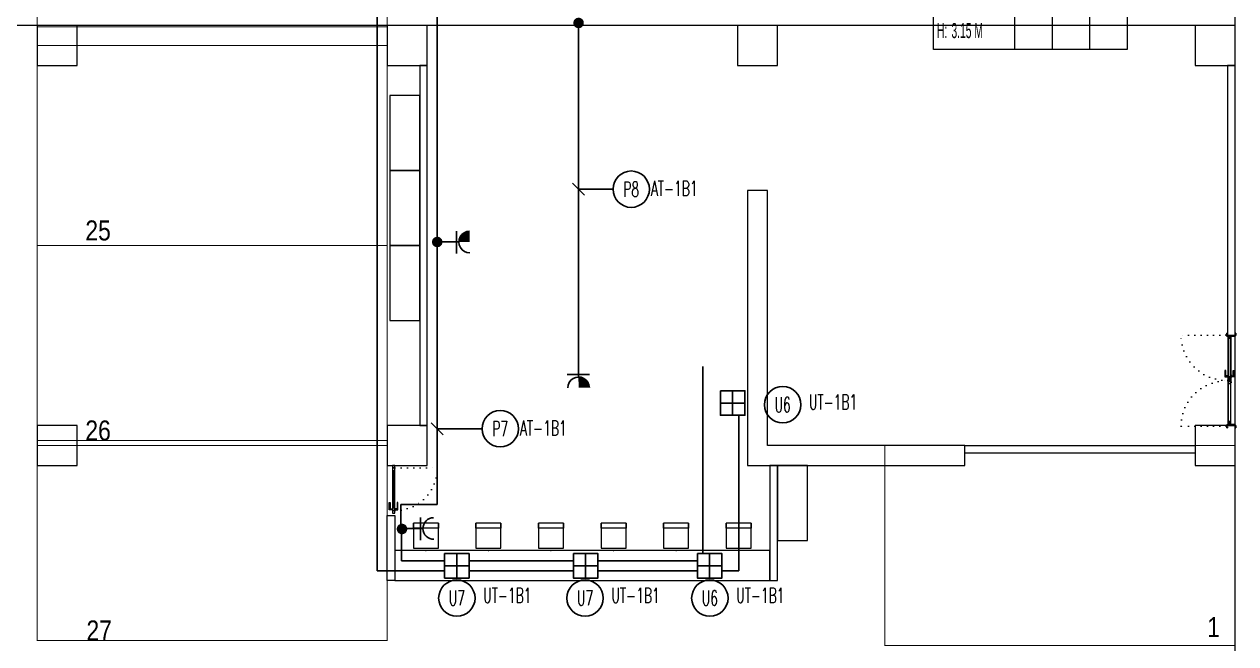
# Model space of a CAD drawing. Header units: metres. Extents: x -13194 to 152406, y -14653 to 29421.
# Drawn here: x 58934 to 61356, y 4444 to 5683 of the extents above; entities that cross this region are included whole.
import ezdxf
from ezdxf.enums import TextEntityAlignment as Align

# ---------------------------------------------------------------- set-up
doc = ezdxf.new("R2010")
doc.units = ezdxf.units.M
doc.header["$LTSCALE"] = 100
doc.header["$MEASUREMENT"] = 0
doc.linetypes.add('DOT2', pattern=[0.125, 0, -0.125])
doc.linetypes.add('HIDDEN', pattern=[0.375, 0.25, -0.125])
doc.layers.get('0').update_dxf_attribs({"color": 9, "lineweight": 9})
for name, color, linetype, lineweight in [('00', 9, 'Continuous', 9), ('01', 9, 'Continuous', 9), ('05', 9, 'Continuous', 9), ('05S', 9, 'Continuous', 9), ('06B', 9, 'Continuous', 9), ('06C', 9, 'Continuous', 9), ('06D', 9, 'Continuous', 9), ('09', 9, 'Continuous', 9), ('10', 9, 'Continuous', 9), ('15', 9, 'Continuous', 9), ('20', 9, 'DOT2', 9), ('21', 9, 'Continuous', 9), ('21_mahal200', 9, 'Continuous', 9), ('E-DUVARA MONTE PRİZ KUTUSU', 7, 'Continuous', 30), ('E-ETANŞ PRİZ', 7, 'Continuous', 30), ('E-KABLO', 7, 'Continuous', 30), ('E-LINYE', 7, 'Continuous', 30), ('E-PRİZ', 7, 'Continuous', 30)]:
    doc.layers.add(name, color=color, linetype=linetype, lineweight=lineweight)
doc.styles.add('Arial', font='arial.ttf', dxfattribs={"height": 2.5})
doc.styles.add('E-YAZI', font='txttw.shx')
doc.styles.add('MuuM_TEXT-STANDART', font='ARIALN.TTF')

# ---------------------------------------------------------------- blocks, each defined once
blk = doc.blocks.new('10_DUVARA MONTE PRİZ KUTUSU')
at = {"layer": 'E-DUVARA MONTE PRİZ KUTUSU', "color": 4}
for p, q in [((0, 24.5), (0, -24.5)), ((24.5, 0), (-24.5, 0))]:
    blk.add_line(p, q, dxfattribs=at)
blk.add_lwpolyline([(-24.5, -24.5), (24.5, -24.5), (24.5, 24.5), (-24.5, 24.5)], close=True, dxfattribs=at)
blk = doc.blocks.new('100_ETANŞ PRİZ')
at = {"layer": 'E-ETANŞ PRİZ', "color": 4}
for p, q in [((-1.22, 2.14), (1.28, 2.14)), ((0, 2.4), (0, 0))]:
    blk.add_line(p, q, dxfattribs=at)
at = {"layer": 'E-ETANŞ PRİZ', "color": 4, "const_width": 1.2}
blk.add_lwpolyline([(0.01, 3, -0.414214), (-0.6, 3.59)], format="xyb", dxfattribs=at)
at = {"layer": 'E-ETANŞ PRİZ', "color": 4}
blk.add_arc((0, 3.6), 1.2, 180.7551, 0.7551, dxfattribs=at)
blk = doc.blocks.new('100_PRİZ')
at = {"layer": 'E-PRİZ', "color": 4}
for p, q in [((-1.22, 2.14), (1.28, 2.14)), ((0, 2.4), (0, 0))]:
    blk.add_line(p, q, dxfattribs=at)
blk.add_arc((0, 3.6), 1.2, 180.7551, 0.7551, dxfattribs=at)
blk = doc.blocks.new('p-kolon_80x80')
blk.add_lwpolyline([(-40, -40), (40, -40), (40, 40), (-40, 40)], close=True)
blk = doc.blocks.new('1.bod.mimari.elk')
at = {"layer": '01'}
blk.add_lwpolyline([(4815, -3790), (4420, -3790), (4420, -3280), (4380, -3280), (4380, -3830), (4815, -3830)], close=True, dxfattribs=at)
for p in [(3000, -2990), (3700, -2990), (4400, -2990), (5315, -2990), (3000, -3790), (3700, -3790), (5315, -3790)]:
    blk.add_blockref('p-kolon_80x80', p, dxfattribs=at)
blk = doc.blocks.new('p-işyeri')
at = {"color": 0, "const_width": 2}
blk.add_lwpolyline([(200, 0), (200, 700), (-200, 700), (-200, 0)], close=True, dxfattribs=at)
blk = doc.blocks.new('p-dilatasyon yeri')
at = {"layer": '06D'}
for points in [[(5355, 80), (5355, 6454.5)], [(5355, 5680), (0, 5680)]]:
    blk.add_lwpolyline(points, dxfattribs=at)
blk = doc.blocks.new('p-birim')
blk.add_lwpolyline([(0, 0), (1, 0), (1, 1), (0, 1)], close=True)
blk = doc.blocks.new('p-sandalye-03')
for points in [[(-5, -25.1), (-5, 24.9), (-55, 24.9), (-55, -25.1), (-5, -25.1)], [(-55, 24.9), (-45, 24.9), (-45, -25.1), (-55, -25.1)]]:
    blk.add_lwpolyline(points)
blk.add_point((0, -0.1))
blk = doc.blocks.new('prf-scr2')
at = {"linetype": 'DOT2', "ltscale": 10}
blk.add_line((0, 0.2), (0, -1.1), dxfattribs=at)
for p, q in [((-0.1, -0.2), (0.1, -0.3)), ((0.1, -0.2), (-0.1, -0.2)), ((0.1, -0.3), (-0.1, -0.3)), ((-0.1, -0.3), (0.1, -0.4)), ((0.1, -0.4), (-0.1, -0.4)), ((0.1, -0.5), (-0.1, -0.4)), ((-0.1, -0.4), (0.1, -0.4)), ((0.1, -0.6), (-0.1, -0.5)), ((-0.1, -0.5), (0.1, -0.5)), ((-0.1, -0.6), (0.1, -0.7)), ((0.1, -0.6), (-0.1, -0.6)), ((-0.1, -0.6), (0.1, -0.6)), ((-0.1, -0.7), (0.1, -0.8)), ((0.1, -0.7), (-0.1, -0.7)), ((-0.1, -0.8), (0.1, -0.8)), ((0.1, -0.8), (-0.1, -0.8)), ((0.1, -0.2), (0, -0.1)), ((0, -0.2), (0.1, -0.2))]:
    blk.add_line(p, q)
blk.add_lwpolyline([(0.2, 0), (-0.2, 0), (-0.2, 0), (-0.1, -0.1), (0.1, -0.1), (0.2, 0), (0.2, 0)], close=True)
for points in [[(0.2, 0), (-0.2, 0)], [(-0.1, -0.1), (-0.1, -0.2), (-0.1, -0.2), (-0.1, -0.2), (-0.1, -0.2), (-0.1, -0.3), (-0.1, -0.3), (-0.1, -0.3), (-0.1, -0.3), (-0.1, -0.4), (-0.1, -0.4), (-0.1, -0.4), (-0.1, -0.4), (-0.1, -0.4), (-0.1, -0.5), (-0.1, -0.5), (-0.1, -0.5), (-0.1, -0.5), (-0.1, -0.5), (-0.1, -0.5), (-0.1, -0.6), (-0.1, -0.6), (-0.1, -0.6), (-0.1, -0.6), (-0.1, -0.6), (-0.1, -0.7), (-0.1, -0.7), (-0.1, -0.7), (-0.1, -0.7), (-0.1, -0.7), (-0.1, -0.8), (-0.1, -0.8), (-0.1, -0.8), (-0.1, -0.8), (0, -0.9), (0, -0.9), (0, -0.9), (0.1, -0.8), (0.1, -0.8), (0.1, -0.7), (0.1, -0.7), (0.1, -0.7), (0.1, -0.7), (0.1, -0.7), (0.1, -0.7), (0.1, -0.6), (0.1, -0.6), (0.1, -0.6), (0.1, -0.6), (0.1, -0.6), (0.1, -0.5), (0.1, -0.5), (0.1, -0.5), (0.1, -0.5), (0.1, -0.4), (0.1, -0.4), (0.1, -0.4), (0.1, -0.4), (0.1, -0.4), (0.1, -0.3), (0.1, -0.3), (0.1, -0.3), (0.1, -0.3), (0.1, -0.3), (0.1, -0.3), (0.1, -0.2), (0.1, -0.2), (0.1, -0.2), (0.1, -0.2), (0.1, -0.2), (0.1, -0.1)]]:
    blk.add_lwpolyline(points)
blk = doc.blocks.new('gr-p-barel kilitli kapı kolu')
at = {"layer": '05S'}
h = blk.add_hatch(color=256, dxfattribs=at)
h.paths.add_polyline_path([(1.3, 0.8), (-1.3, 0.8), (-1.3, 0.7), (1.3, 0.7)])
h.paths.add_polyline_path([(2.75, 0.7), (-2.75, 0.7), (-2.75, 0), (2.75, 0)])
h.paths.add_polyline_path([(-11.7, 4.9), (-11.7, 6.7), (0.9, 6.7), (0.9, 0.8), (-0.9, 0.8), (-0.9, 4.9)])
at = {"flags": 128}
for points in [[(-0.9, 0.8), (-0.9, 4.9), (-11.7, 4.9), (-11.7, 6.7), (0.9, 6.7), (0.9, 0.8)], [(-0.8, 5), (0.8, 6.6)]]:
    blk.add_lwpolyline(points, dxfattribs=at)
blk.add_lwpolyline([(-2.75, 0), (-2.75, 0.7), (2.75, 0.7), (2.75, 0)])
blk.add_lwpolyline([(-1.3, 0.7), (1.3, 0.7), (1.3, 0.8), (-1.3, 0.8)], close=True)
blk = doc.blocks.new('p-de-02')
at = {"layer": '06C'}
blk.add_lwpolyline([(106.3, -16.6, 1), (106.3, -15.8), (104.3, -15.8), (104.3, -16.6), (106.4, -16.6)], format="xyb", dxfattribs=at)
blk.add_arc((106.3, -16.2), 0.5, 233.1301, 126.8699, dxfattribs=at)
at = {"layer": '09'}
for p, q in [((108.1, -16.7), (108.1, -16.6)), ((108.2, -16.7), (108.2, -16.6)), ((108.3, -16.6), (108.3, -16.7)), ((108.4, -16.7), (108.4, -16.6)), ((108.5, -16.6), (108.5, -16.7)), ((108.6, -16.7), (108.6, -16.6)), ((108.7, -16.6), (108.7, -16.7)), ((108.8, -16.6), (108.8, -16.7)), ((109.3, -21.9), (109.3, -21.7)), ((109.4, -21.7), (109.4, -21.9)), ((109.5, -21.9), (109.5, -21.7)), ((109.6, -21.7), (109.6, -21.9)), ((109.7, -21.9), (109.7, -21.7)), ((109.8, -21.7), (109.8, -21.9)), ((109.9, -21.9), (109.9, -21.7)), ((110, -21.9), (110, -21.7))]:
    blk.add_line(p, q, dxfattribs=at)
at = {"layer": '10'}
for points in [[(14.2, -6.8, -0.414214), (14.3, -6.7), (18.7, -6.7, -0.414214), (18.8, -6.8), (18.8, -14.1), (19, -14.1), (19, -6.8, 0.414214), (18.7, -6.5), (14.3, -6.5, 0.414214), (14, -6.8), (14, -7.7, 0.414214), (14.3, -8), (15.4, -8), (15.4, -7.8), (14.3, -7.8, -0.414214), (14.2, -7.7)], [(19, -9.7, -0.414214), (19.3, -9.4), (20.3, -9.4, -0.414214), (20.6, -9.7), (20.6, -16.1, -0.414214), (20.3, -16.4, -0.414214), (20, -16.1), (20, -15.2), (19, -15.2), (19, -24.2, -0.414214), (18.7, -24.5), (14.3, -24.5, -0.414214), (14, -24.2), (14, -23.3, -0.414214), (14.3, -23), (15.4, -23), (15.4, -23.2), (14.3, -23.2, 0.414214), (14.2, -23.3), (14.2, -24.2, 0.414214), (14.3, -24.3), (18.7, -24.3, 0.414214), (18.8, -24.2), (18.8, -15), (20.2, -15), (20.2, -16.1, 0.414214), (20.3, -16.2, 0.414214), (20.4, -16.1), (20.4, -9.7, 0.414214), (20.3, -9.6), (19.3, -9.6, 0.414214), (19.2, -9.7), (19.2, -10.6), (19, -10.6)], [(18.4, -25), (19.8, -24.4), (19.8, -21.5), (20, -21.5), (20, -24.5), (18.5, -25.2, -14.796002)], [(198.6, -9.7, 0.414214), (198.3, -9.4), (197.3, -9.4, 0.414214), (197, -9.7), (197, -16.1, 0.414214), (197.3, -16.4, 0.414214), (197.6, -16.1), (197.6, -15.2), (198.6, -15.2), (198.6, -24.2, 0.414214), (198.9, -24.5), (203.3, -24.5, 0.414214), (203.6, -24.2), (203.6, -23.3, 0.414214), (203.3, -23), (202.2, -23), (202.2, -23.2), (203.3, -23.2, -0.414214), (203.4, -23.3), (203.4, -24.2, -0.414214), (203.3, -24.3), (198.9, -24.3, -0.414214), (198.8, -24.2), (198.8, -15), (197.4, -15), (197.4, -16.1, -0.414214), (197.3, -16.2, -0.414214), (197.2, -16.1), (197.2, -9.7, -0.414214), (197.3, -9.6), (198.3, -9.6, -0.414214), (198.4, -9.7), (198.4, -10.6), (198.6, -10.6)], [(199.2, -25), (197.8, -24.4), (197.8, -21.5), (197.6, -21.5), (197.6, -24.5), (199.1, -25.2, 14.796002)], [(203.4, -6.8, 0.414214), (203.3, -6.7), (198.9, -6.7, 0.414214), (198.8, -6.8), (198.8, -14.1), (198.6, -14.1), (198.6, -6.8, -0.414214), (198.9, -6.5), (203.3, -6.5, -0.414214), (203.6, -6.8), (203.6, -7.7, -0.414214), (203.3, -8), (202.2, -8), (202.2, -7.8), (203.3, -7.8, 0.414214), (203.4, -7.7)]]:
    blk.add_lwpolyline(points, format="xyb", close=True, dxfattribs=at)
for points in [[(108.2, -20.1), (108.2, -18.1), (108.5, -18.1), (108.5, -17), (20.3, -17), (20.3, -18.1), (20.6, -18.1), (20.6, -20.1), (20.3, -20.1), (20.3, -18.3), (20, -18.3), (20, -16.7), (108.8, -16.7), (108.8, -18.3), (108.5, -18.3), (108.5, -20.1)], [(108.2, -18.1), (108.2, -20.1), (108.8, -20.1), (108.8, -21.7), (20, -21.7), (20, -20.1), (20.6, -20.1), (20.6, -18.1), (20.9, -18.1), (20.9, -20.3), (20.3, -20.3), (20.3, -21.4), (108.5, -21.4), (108.5, -20.3), (107.9, -20.3), (107.9, -18.1), (108.2, -18.1)], [(109.9, -20.1), (109.9, -18.1), (109.6, -18.1), (109.6, -17), (197.3, -17), (197.3, -18.1), (197, -18.1), (197, -20.1), (197.3, -20.1), (197.3, -18.3), (197.6, -18.3), (197.6, -16.7), (109.3, -16.7), (109.3, -18.3), (109.6, -18.3), (109.6, -20.1)], [(109.9, -18.1), (109.9, -20.1), (109.3, -20.1), (109.3, -21.7), (197.6, -21.7), (197.6, -20.1), (197, -20.1), (197, -18.1), (196.7, -18.1), (196.7, -20.3), (197.3, -20.3), (197.3, -21.4), (109.6, -21.4), (109.6, -20.3), (110.2, -20.3), (110.2, -18.1), (109.9, -18.1)]]:
    blk.add_lwpolyline(points, dxfattribs=at)
for points in [[(20.9, -17.2), (26.9, -17.2), (26.9, -21.2), (20.9, -21.2)], [(21.2, -17.5), (26.6, -17.5), (26.6, -20.9), (21.2, -20.9)], [(107.9, -17.2), (101.9, -17.2), (101.9, -21.2), (107.9, -21.2)], [(107.6, -17.5), (102.2, -17.5), (102.2, -20.9), (107.6, -20.9)], [(108.1, -22.4), (110, -22.4), (110, -21.9), (108.1, -21.9), (107.5, -21.9), (107.5, -22.4)], [(110, -16.1), (108.1, -16.1), (108.1, -16.6), (110.6, -16.6), (110.6, -16.6), (110.6, -16.1)], [(110.2, -17.2), (116.2, -17.2), (116.2, -21.2), (110.2, -21.2)], [(110.5, -17.5), (115.9, -17.5), (115.9, -20.9), (110.5, -20.9)], [(196.7, -17.2), (192.7, -17.2), (192.7, -21.2), (196.7, -21.2)], [(196.4, -17.5), (193, -17.5), (193, -20.9), (196.4, -20.9)]]:
    blk.add_lwpolyline(points, close=True, dxfattribs=at)
for centre in [(17.8, -25.5), (199.8, -25.5)]:
    blk.add_circle(centre, 0.55, dxfattribs=at)
at = {"layer": '20'}
for p, q in [((17.8, -25.5), (17.8, -116)), ((199.8, -25.5), (199.8, -116))]:
    blk.add_line(p, q, dxfattribs=at)
at = {"layer": '20', "linetype": 'HIDDEN'}
for points in [[(18.6, -24.3), (18.6, -23), (17.1, -23), (17.1, -24.3)], [(18.4, -25), (18.4, -23.2), (17.3, -23.2), (17.3, -25)], [(199, -24.3), (199, -23), (200.5, -23), (200.5, -24.3)], [(199.2, -25), (199.2, -23.2), (200.3, -23.2), (200.3, -25)]]:
    blk.add_lwpolyline(points, dxfattribs=at)
at = {"layer": '20'}
for centre, start, end in [((17.8, -25.5), 270, 2.4057), ((199.8, -25.5), 177.5943, 270)]:
    blk.add_arc(centre, 90.5, start, end, dxfattribs=at)
at = {"layer": '06B', "xscale": -1}
blk.add_blockref('gr-p-barel kilitli kapı kolu', (117.3, -16.7), dxfattribs=at)
at = {"layer": '06B', "rotation": 180}
blk.add_blockref('gr-p-barel kilitli kapı kolu', (117.3, -21.7), dxfattribs=at)
at = {"layer": '10', "xscale": -1, "rotation": 90}
for p in [(20.3, -19.2), (109.6, -19.2)]:
    blk.add_blockref('prf-scr2', p, dxfattribs=at)
at = {"layer": '10', "rotation": 270}
for p in [(108.5, -19.2), (197.3, -19.2)]:
    blk.add_blockref('prf-scr2', p, dxfattribs=at)
blk = doc.blocks.new('p-al-01')
at = {"layer": '06B'}
for points in [[(27, 4.3), (27, 10.6), (42, 10.6), (42, 8.7), (29.3, 8.7), (29.3, 8.7), (29.3, 4.3), (27, 4.3)], [(27, -0.7), (27, -6.9), (42, -6.9), (42, -5), (29.3, -5), (29.3, -5), (29.3, -0.7), (27, -0.7)]]:
    blk.add_lwpolyline(points, dxfattribs=at)
at = {"layer": '06D'}
for p, q in [((115.7, 4.3), (28.8, 4.3)), ((28.8, -0.7), (115.7, -0.7))]:
    blk.add_line(p, q, dxfattribs=at)
at = {"layer": '10'}
for points in [[(25.7, -0.7), (25.7, 4.3), (20.7, 4.3), (20.7, -0.7)], [(30.7, -0.7), (30.7, 4.3), (25.7, 4.3), (25.7, -0.7)], [(110.7, -0.7), (110.7, 4.3), (105.7, 4.3), (105.7, -0.7)], [(115.7, -0.7), (115.7, 4.3), (110.7, 4.3), (110.7, -0.7)]]:
    blk.add_lwpolyline(points, close=True, dxfattribs=at)
at = {"layer": '15'}
blk.add_lwpolyline([(105.7, 1.8), (30.7, 1.8)], dxfattribs=at)
at = {"layer": '20'}
blk.add_lwpolyline([(110.7, -0.7), (110.7, -85.7)], dxfattribs=at)
blk.add_arc((110.7, -0.7), 85, 180, 270, dxfattribs=at)
blk = doc.blocks.new('0_roomno2')
blk.add_lwpolyline([(19.38, -10.5), (0, -10.5), (0, 0), (19.38, 0)], close=True)
for points in [[(0, -3), (19.38, -3)], [(8.12, -3), (8.12, -10.5)], [(11.88, -3), (11.88, -10.5)], [(15.62, -3), (15.62, -10.5)], [(0, -6.75), (8.12, -6.75)]]:
    blk.add_lwpolyline(points)
at = {"style": 'MuuM_TEXT-STANDART', "width": 0.6}
blk.add_text('H:', height=1.5, dxfattribs=at).set_placement((0.35, -8.61), align=Align.MIDDLE_LEFT)
at = {"style": 'Arial'}
blk.add_attdef('ODANO', (0, 1.17), '', height=2, dxfattribs=at)
blk.add_attdef('MEKANADI', text='', height=2, dxfattribs=at).set_placement((0.35, -3), align=Align.BOTTOM_LEFT)
at = {"style": 'MuuM_TEXT-STANDART', "width": 0.6}
for tag, p in [('M2', (0.35, -4.88)), ('TEMIZTAVANYUKSEKLIGI', (1.8, -8.61))]:
    blk.add_attdef(tag, text='', height=1.5, dxfattribs=at).set_placement(p, align=Align.MIDDLE_LEFT)
for tag, p in [('YER01', (10, -4.5)), ('TAVAN01', (13.75, -4.5)), ('DUVAR01', (17.5, -4.5)), ('YER02', (10, -6.75)), ('TAVAN02', (13.75, -6.75)), ('DUVAR02', (17.5, -6.75)), ('YER03', (10, -9)), ('TAVAN03', (13.75, -9)), ('DUVAR03', (17.5, -9))]:
    blk.add_attdef(tag, text='', height=1.5, dxfattribs=at).set_placement(p, align=Align.MIDDLE_CENTER)
blk = doc.blocks.new('1.bod.mimari1.elk')
at = {"layer": '00'}
for p, q in [((3740, -3030), (3725, -3030)), ((3725, -3030), (3725, -3750)), ((3740, -3575), (3740, -3030)), ((3740, -3750), (3740, -3575)), ((3725, -3750), (3740, -3750))]:
    blk.add_line(p, q, dxfattribs=at)
for points in [[(5355, -3570), (5355, -3030), (5340, -3030), (5340, -3570)], [(4815, -3790), (5275, -3790), (5275, -3805), (4815, -3805)], [(4425, -3830), (4425, -4060), (4440, -4060), (4440, -3830)], [(3675, -3930), (3675, -4060), (3660, -4060), (3660, -3930)]]:
    blk.add_lwpolyline(points, close=True, dxfattribs=at)
blk.add_blockref('p-dilatasyon yeri', (0, -8630))
at = {"rotation": 90.00000000000001}
blk.add_blockref('p-al-01', (3674.6, -3945.67), dxfattribs=at)
at = {"layer": '05', "xscale": 60.00000000000003, "yscale": 150}
for p in [(3665, -3240), (3665, -3390), (3665, -3540), (4440, -3980)]:
    blk.add_blockref('p-birim', p, dxfattribs=at)
at = {"layer": '05', "rotation": 270}
for p in [(3737.5, -4000), (3862.5, -4000), (3987.5, -4000), (4112.5, -4000), (4237.5, -4000), (4362.5, -4000)]:
    blk.add_blockref('p-sandalye-03', p, dxfattribs=at)
at = {"layer": '05', "xscale": 60, "yscale": 750, "rotation": 90}
blk.add_blockref('p-birim', (4425, -4060), dxfattribs=at)
at = {"layer": '06D', "color": 89, "linetype": 'HIDDEN', "true_color": 0x2e4d23, "rotation": 90}
for p in [(3660, -2752.5), (3660, -3190), (3660, -3590), (3660, -3980), (5355, -3990)]:
    blk.add_blockref('p-işyeri', p, dxfattribs=at)
at = {"layer": '10', "xscale": -1, "rotation": 270}
blk.add_blockref('p-de-02', (5363, -3768.8), dxfattribs=at)
at = {"layer": '21_mahal200'}
ref = blk.add_blockref('0_roomno2', (4751.98, -2788.04), dxfattribs=dict(at, xscale=20, yscale=20, zscale=20))
ref.add_attrib('ODANO', 'B1-05', (4751.98, -2764.64), dxfattribs={"layer": '0', "height": 40, "style": 'Arial'})
ref.add_attrib('MEKANADI', 'Y.G.H.', dxfattribs={"layer": '0', "height": 40, "style": 'Arial'}).set_placement((4758.98, -2848.04), align=Align.BOTTOM_LEFT)
ref.add_attrib('M2', '#### m2', dxfattribs={"layer": '0', "height": 30, "style": 'MuuM_TEXT-STANDART', "width": 0.6}).set_placement((4758.98, -2885.54), align=Align.MIDDLE_LEFT)
ref.add_attrib('TEMIZTAVANYUKSEKLIGI', '3.15 M', dxfattribs={"layer": '0', "height": 30, "style": 'MuuM_TEXT-STANDART', "width": 0.6}).set_placement((4787.98, -2960.2), align=Align.MIDDLE_LEFT)
ref.add_attrib('YER01', 'Y02', dxfattribs={"layer": '0', "height": 30, "style": 'MuuM_TEXT-STANDART', "width": 0.6}).set_placement((4951.98, -2878.04), align=Align.MIDDLE_CENTER)
ref.add_attrib('TAVAN01', 'T09', dxfattribs={"layer": '0', "height": 30, "style": 'MuuM_TEXT-STANDART', "width": 0.6}).set_placement((5026.98, -2878.04), align=Align.MIDDLE_CENTER)
ref.add_attrib('DUVAR01', 'D07', dxfattribs={"layer": '0', "height": 30, "style": 'MuuM_TEXT-STANDART', "width": 0.6}).set_placement((5101.98, -2878.04), align=Align.MIDDLE_CENTER)
at = {"layer": '21', "style": 'MuuM_TEXT-STANDART'}
for s, p in [('25', (3056.39, -3391.88)), ('26', (3056.39, -3791.88)), ('27', (3058.62, -4191.88)), ('1', (5299.38, -4185.25))]:
    blk.add_text(s, height=40, dxfattribs=at).set_placement(p, align=Align.BOTTOM_LEFT)

msp = doc.modelspace()

# ---------------------------------------------------------------- linework, layer by layer
at = {"layer": 'E-KABLO', "color": 4}
for p, q in [((59640, 4589.5), (59640, 6790)), ((60362.8, 4900.5), (60362.8, 4589.5)), ((59774.8, 4589.5), (59640, 4589.5)), ((60032.2, 4589.5), (59823.7, 4589.5)), ((60081.1, 4589.5), (60280.1, 4589.5)), ((60329, 4589.5), (60362.8, 4589.5))]:
    msp.add_line(p, q, dxfattribs=at)
at = {"layer": 'E-KABLO', "color": 6}
for p, q in [((59760, 5785), (59760, 5580)), ((60042.6, 5685), (60042.6, 5020.2)), ((59760, 5580), (59760, 5410.5)), ((59760, 5580), (59760, 5580)), ((59760, 5410.5), (59760, 4997.7)), ((60042.6, 5387.2), (60042.6, 5387.2)), ((59760, 5033.6), (59760, 4722)), ((60291.1, 4624), (60291.1, 4997.7)), ((59687.1, 4678.3), (59687.1, 4722)), ((59687.1, 4722), (59760, 4722)), ((59688.2, 4674), (59688.2, 4609.7)), ((59774.8, 4609.5), (59688.2, 4609.7)), ((60032.2, 4609.5), (59823.7, 4609.5)), ((60081.1, 4609.5), (60280.1, 4609.5))]:
    msp.add_line(p, q, dxfattribs=at)
at = {"layer": 'E-KABLO', "color": 4, "const_width": 10.5}
for points in [[(60037.3, 5685, 1), (60047.8, 5685, 1)], [(59754.7, 5247, 1), (59765.2, 5247, 1)], [(59689.5, 4667.8, 1), (59689.5, 4678.3, 1)]]:
    msp.add_lwpolyline(points, format="xyb", close=True, dxfattribs=at)
at = {"layer": 'E-LINYE', "color": 7, "linetype": 'Continuous'}
for p, q in [((60030.4, 5364.7), (60054.7, 5340.5)), ((60111.4, 5352.6), (60042.6, 5352.6)), ((59747.9, 4885.6), (59772.1, 4861.4)), ((59849.6, 4873.5), (59760, 4873.5))]:
    msp.add_line(p, q, dxfattribs=at)
for centre in [(60147.8, 5352.6), (60450.6, 4921.6), (59885.9, 4873.5), (59799.2, 4534.8), (60055.6, 4534.8), (60305, 4534.8)]:
    msp.add_circle(centre, 36.4, dxfattribs=at)

# ---------------------------------------------------------------- block references
at = {"layer": '06D'}
for name in ['1.bod.mimari.elk', '1.bod.mimari1.elk']:
    msp.add_blockref(name, (56000, 8630), dxfattribs=at)
at = {"layer": 'E-DUVARA MONTE PRİZ KUTUSU', "color": 3, "xscale": -1, "rotation": 180}
for p in [(60350.5, 4925), (59799.2, 4599.5), (60056.7, 4599.5), (60304.6, 4599.5)]:
    msp.add_blockref('10_DUVARA MONTE PRİZ KUTUSU', p, dxfattribs=at)
at = {"layer": 'E-ETANŞ PRİZ', "xscale": 18, "yscale": 18, "zscale": 18}
for p, rotation in [((59760, 5247), 270), ((60042.6, 5020.2), 180)]:
    msp.add_blockref('100_ETANŞ PRİZ', p, dxfattribs=dict(at, rotation=rotation))
at = {"layer": 'E-PRİZ', "xscale": 18, "yscale": 18, "zscale": 18, "rotation": 269.9999999999999}
msp.add_blockref('100_PRİZ', (59688.2, 4674), dxfattribs=at)

# ---------------------------------------------------------------- texts
at = {"layer": 'E-LINYE', "color": 3, "linetype": 'Continuous', "style": 'E-YAZI', "width": 0.6}
for s, p in [('P8', (60147.8, 5352.6)), ('AT-1B1', (60233.8, 5354)), ('UT-1B1', (60551.4, 4927)), ('U6', (60450.6, 4921.6)), ('P7', (59885.9, 4873.5)), ('AT-1B1', (59972, 4874.9)), ('UT-1B1', (59900, 4540.3)), ('UT-1B1', (60156.4, 4540.3)), ('UT-1B1', (60405.8, 4540.3)), ('U7', (59799.2, 4534.8)), ('U7', (60055.6, 4534.8)), ('U6', (60305, 4534.8))]:
    msp.add_text(s, height=30, dxfattribs=at).set_placement(p, align=Align.MIDDLE_CENTER)

doc.saveas('drawing.dxf')
